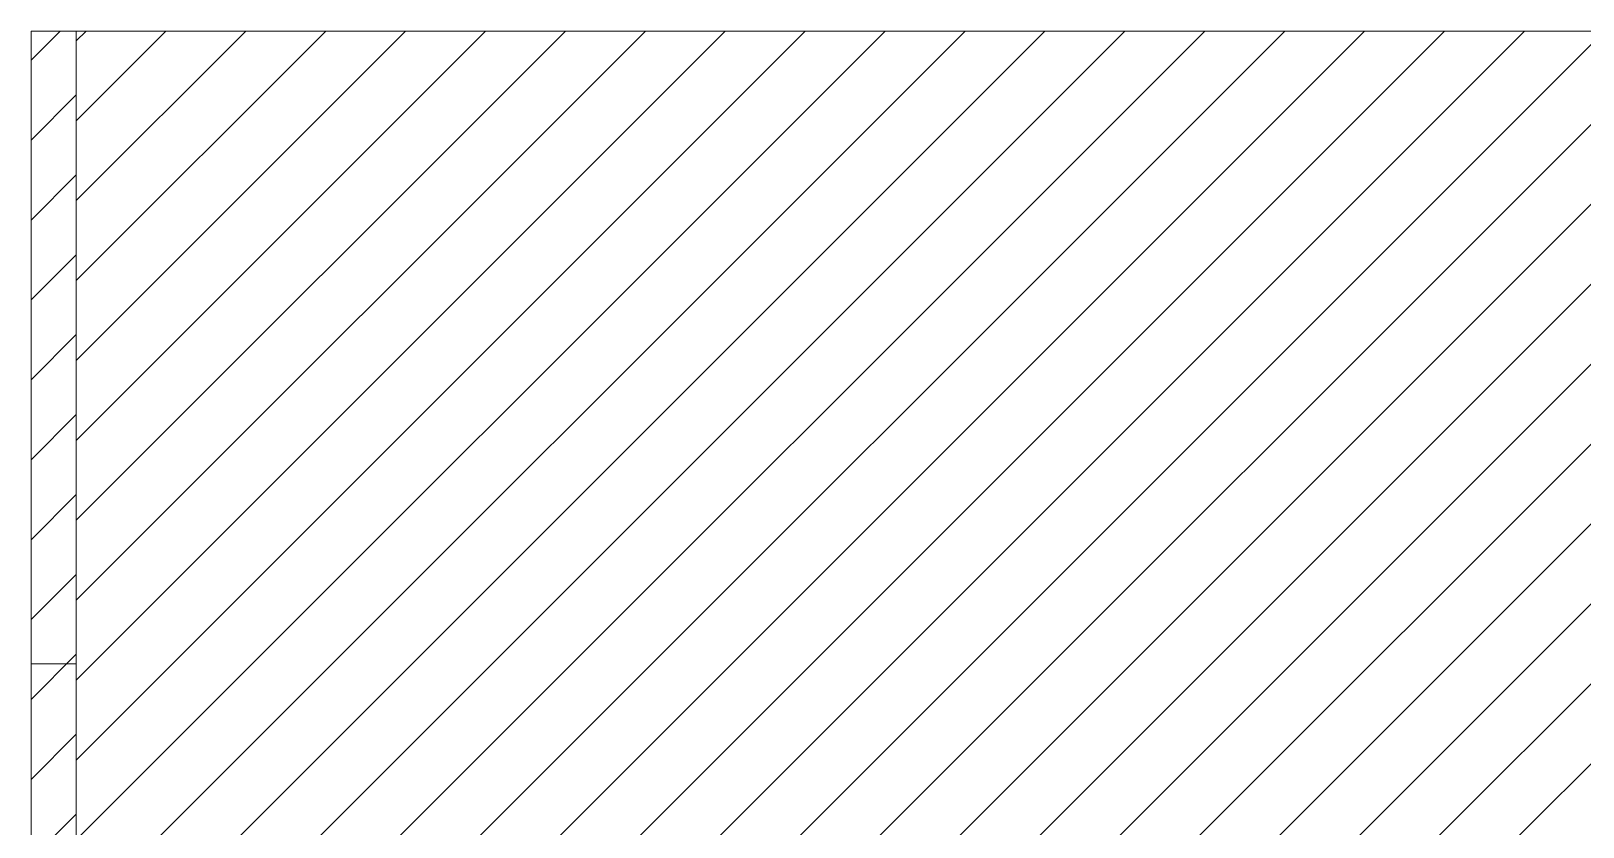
# Model space of a CAD drawing. Header units: millimetres. Extents: x -180913 to 13185, y -18310 to 9270.
# Drawn here: x 4410 to 6127, y 4556 to 5437 of the extents above; entities that cross this region are included whole.
import ezdxf

# ---------------------------------------------------------------- set-up
doc = ezdxf.new("R2010")
doc.units = ezdxf.units.MM
doc.header["$MEASUREMENT"] = 0
doc.linetypes.add('HIDDEN', pattern=[9.525, 6.35, -3.175])
for name, color, linetype, lineweight in [('D', 3, 'Continuous', 13), ('H', 2, 'HIDDEN', 15), ('S', 4, 'Continuous', 15)]:
    doc.layers.add(name, color=color, linetype=linetype, lineweight=lineweight)

msp = doc.modelspace()

# ---------------------------------------------------------------- hatches: boundary and pattern name
at = {"layer": 'D', "ltscale": 30}
h = msp.add_hatch(dxfattribs=at)
h.set_pattern_fill('ANSI31', color=256, scale=500, style=0)
h.set_pattern_definition([(45, (222997.52, 23056.58), (-44.194174, 44.194174), [])])
h.paths.add_polyline_path([(4460.166, 4523.666), (4460.166, 5436.731), (6960.166, 5436.731), (6960.166, 4523.666), (6290.951, 4523.666), (6290.951, 2736.731), (6160.166, 2736.731), (6160.166, 4536.731), (5260.166, 4536.731), (5260.166, 2736.731), (5129.382, 2736.731), (5129.382, 4523.666)])
at = {"layer": 'H', "ltscale": 5}
h = msp.add_hatch(dxfattribs=at)
h.set_pattern_fill('ANSI31', color=256, scale=500, style=0)
h.set_pattern_definition([(45, (222734.74, 23352.66), (-44.194174, 44.194174), [])])
h.paths.add_polyline_path([(7010.166, 2686.731), (7010.166, 5436.731), (6960.166, 5436.731), (6960.166, 2736.731), (4460.166, 2736.731), (4460.166, 5436.731), (4410.166, 5436.731), (4410.166, 2686.731)])
h.paths.add_polyline_path([(7010.166, 5436.731), (6960.166, 5436.731)], flags=16)
h.paths.add_polyline_path([(4410.166, 5436.731), (4460.166, 5436.731)], flags=16)

# ---------------------------------------------------------------- linework, layer by layer
at = {"layer": 'D'}
msp.add_line((4410.166, 4736.731), (4460.166, 4736.731), dxfattribs=at)
at = {"layer": 'S'}
for p, q in [((4410.166, 2686.731), (4410.166, 5436.731)), ((4410.166, 5436.731), (4460.166, 5436.731)), ((4410.166, 5436.731), (4460.166, 5436.731)), ((4410.166, 5436.731), (4460.166, 5436.731)), ((4460.166, 2736.731), (4460.166, 5436.731)), ((7010.166, 5436.731), (4460.166, 5436.731)), ((4460.166, 4746.731), (4460.166, 4736.731))]:
    msp.add_line(p, q, dxfattribs=at)

doc.saveas('drawing.dxf')
